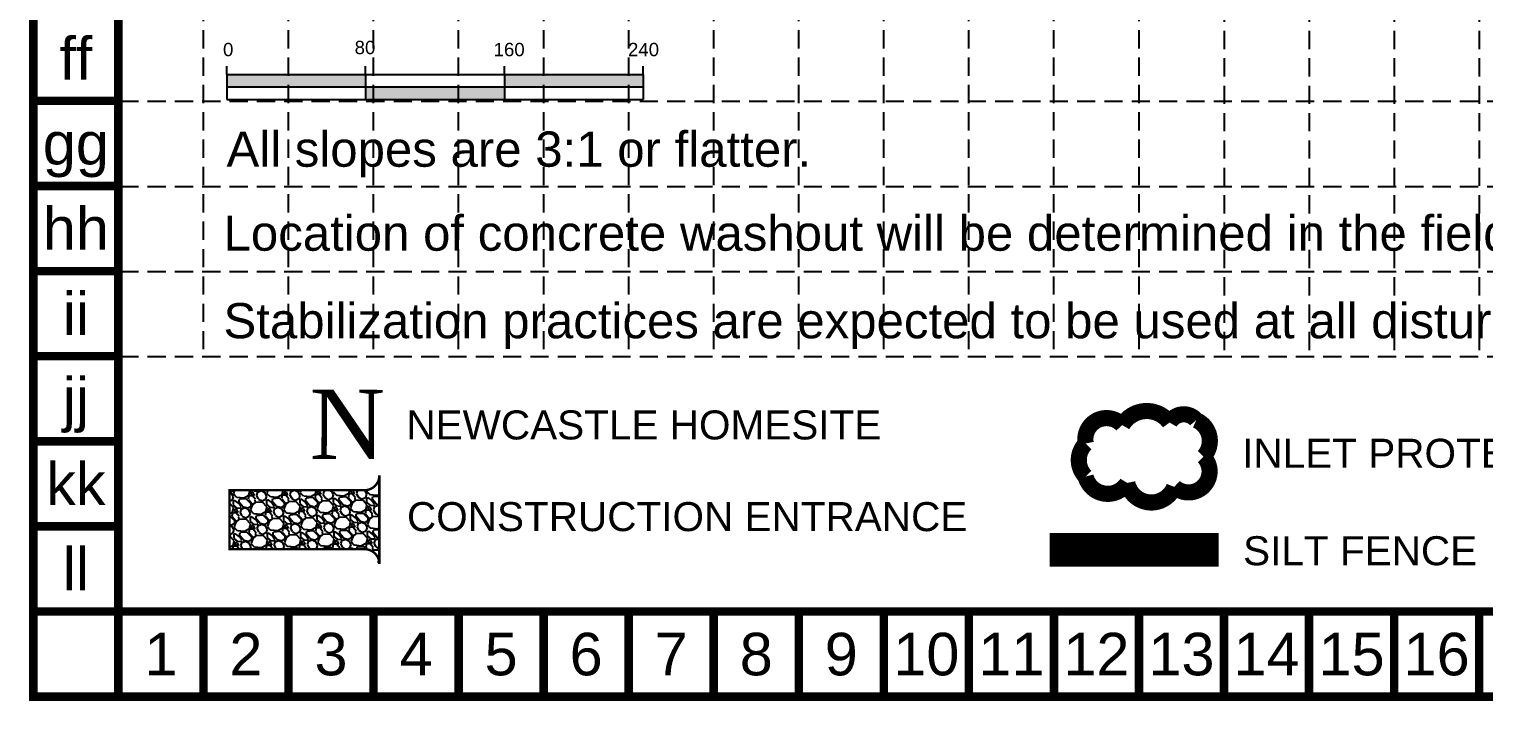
# Model space of a CAD drawing. Header units: feet. Extents: x 2468808 to 2471949, y 7110842 to 7112807.
# Drawn here: x 2468808 to 2469646, y 7110842 to 7111229 of the extents above; entities that cross this region are included whole.
import ezdxf
from ezdxf.enums import TextEntityAlignment as Align

# ---------------------------------------------------------------- set-up
doc = ezdxf.new("R2010")
doc.units = ezdxf.units.FT
doc.header["$LTSCALE"] = 35
doc.header["$MEASUREMENT"] = 0
doc.linetypes.add('HIDDEN', pattern=[0.375, 0.25, -0.125])
doc.layers.get('0').update_dxf_attribs({"color": 250, "linetype": 'CONTINUOUS'})
for name, color, linetype in [('BASE', 7, 'CONTINUOUS'), ('GRID', 254, 'HIDDEN'), ('LEGEND', 7, 'CONTINUOUS')]:
    doc.layers.add(name, color=color, linetype=linetype)
doc.styles.add("L200'", font='ARIAL.TTF', dxfattribs={"height": 0.001969})
doc.styles.add('NEWCASTLE', font='TIMES.TTF')
doc.styles.get("Standard").update_dxf_attribs({"font": 'ARIAL.TTF'})

msp = doc.modelspace()

# ---------------------------------------------------------------- hatches: boundary and pattern name
h = msp.add_hatch(color=7)
h.paths.add_polyline_path([(2469001.56, 7111195.33), (2469001.56, 7111202.54), (2468921.56, 7111202.54), (2468921.56, 7111195.33)])
h.paths.add_polyline_path([(2469001.56, 7111195.33), (2469001.56, 7111188.13), (2469081.56, 7111188.13), (2469081.56, 7111195.33)])
h.paths.add_polyline_path([(2469081.56, 7111202.54), (2469081.56, 7111195.33), (2469161.56, 7111195.33), (2469161.56, 7111202.54)])
at = {"layer": 'LEGEND'}
h = msp.add_hatch(dxfattribs=at)
h.set_pattern_fill('GRAVEL', color=4, scale=13.585354, angle=-43.93426, style=0)
h.set_pattern_definition([(184.078545, (2449934.0749, 7102711.3051), (-163.100096696, -12.642122674), [1.827719, -180.94452]), (141.0354448, (2449932.2518, 7102711.1751), (126.825583036, -103.328304486), [3.136423, -310.505822]), (88.576145, (2449929.8131, 7102713.1474), (-5.85265113, -201.875982228), [2.2115325, -218.941993]), (223.339445, (2449923.64116, 7102714.3777), (198.302467457, 186.240238805), [2.856158, -282.759544]), (248.899445, (2449921.5639, 7102712.4175), (64.194847164, 164.529552097), [2.800689, -277.268548]), (313.339445, (2449920.5556, 7102709.8046), (-186.240238805, 198.302467457), [2.856158, -282.759544]), (353.7599448, (2449922.51584, 7102707.7273), (-221.442582098, 24.704561247), [3.777122, -373.9348055]), (28.3210448, (2449926.2706, 7102707.31675), (275.854340431, 149.250917162), [3.565992, -353.033359]), (77.495345, (2449929.40973, 7102709.0085), (44.270886612, 202.590710157), [2.86583, -283.717516]), (131.302145, (2449930.0302, 7102711.8063), (98.19051628, -113.46879164), [3.271788, -160.317538]), (178.4631448, (2449927.87077, 7102714.26425), (-221.085249835, 5.495277199), [4.231131, -418.882301]), (94.879845, (2449933.2324, 7102704.9482), (-11.927450795, 124.68156745), [1.444137, -142.970142]), (127.534945, (2449933.1095, 7102706.3871), (108.330991897, -142.10415426), [2.747461, -271.999306]), (181.065745, (2449931.436, 7102708.566), (-9.4259627, -9.783311), [1.921254, -17.291329]), (159.264345, (2449931.882, 7102710.3996), (67.76846897, -27.56316761), [1.034633, -102.4283355]), (247.867145, (2449930.9143, 7102710.766), (18.4945749, 38.77588534), [1.463183, -71.696187]), (347.029545, (2449930.363, 7102709.4106), (48.20184736, -8.7112206), [2.376472, -76.839072]), (117.630845, (2449932.679, 7102708.877), (10.1406753, -28.635216), [1.718425, -41.24224]), (332.455245, (2449925.24, 7102716.233), (126.110911235, -64.909766183), [2.407325, -238.325752]), (26.411945, (2449927.3745, 7102715.1197), (-142.818762918, -69.91261354), [2.019612, -199.941191]), (249.264345, (2449934.564, 7102710.8338), (27.56316761, 67.76846897), [2.069253, -101.393716]), (299.676245, (2449933.83144, 7102708.8986), (-69.55528995, 123.60947099), [2.407325, -238.325752]), (295.509745, (2449919.3959, 7102710.1673), (-30.06467575, 66.69639297), [2.321465, -113.75185]), (250.840845, (2449920.3957, 7102708.0722), (54.769126777, 154.74614578), [1.945124, -192.567537]), (22.867145, (2449925.236, 7102700.9562), (66.69642518, 30.06460484), [2.069253, -101.393716]), (333.419745, (2449927.1426, 7102701.76035), (-164.886809888, 83.404318407), [2.277326, -225.454703]), (25.509745, (2449920.4421, 7102705.575), (-66.69639297, -30.06467575), [1.160733, -114.912583]), (57.375645, (2449924.649, 7102701.5218), (27.9205615, 48.55917646), [0.692717, -68.579259]), (122.029545, (2449925.0224, 7102702.1052), (19.9239876, -38.0611734), [2.800689, -53.213151]), (142.074745, (2449923.53705, 7102704.4796), (107.25903, -84.476294285), [2.595482, -256.952331]), (259.755845, (2449929.5147, 7102708.53), (9.06859444, 28.99258386), [1.959307, -47.023378]), (309.2229448, (2449929.16626, 7102706.602), (147.464233275, -179.808004451), [3.4207105, -338.649757]), (17.011145, (2449931.3293, 7102703.952), (-105.11495403, -30.77931972), [1.398694, -138.47108]), (46.065745, (2449932.667, 7102704.361), (-0.357348, 19.209268), [0.815121, -12.770232]), (76.322145, (2449923.6242, 7102704.9616), (-26.848560044, -106.186970334), [1.887332, -186.846432]), (4.078545, (2449924.0704, 7102706.7954), (163.100096696, 12.642122674), [3.655438, -179.1168005]), (316.065745, (2449927.717, 7102707.055), (19.209268, 0.357348), [3.532192, -10.053162]), (281.370545, (2449930.2603, 7102704.6047), (-31.85122326, 162.74278334), [2.148035, -212.655262]), (210.120345, (2449930.6838, 7102702.4988), (-47.48714716, -29.70727413), [1.978055, -96.924814]), (163.7117448, (2449928.9728, 7102701.50616), (-280.14247981, 81.260041875), [3.220612, -318.841102]), (131.4918448, (2449925.88147, 7102702.40945), (-117.75709749, 132.320739532), [3.407193, -337.311749])])
edge = h.paths.add_edge_path()
edge.add_line((2469009.5, 7110920.72), (2469009.5, 7110971.67))
edge.add_arc((2469001, 7110971.67), 8.49, -89.96094, 0, ccw=False)
edge.add_line((2469001.01, 7110963.18), (2468923.19, 7110963.18))
edge.add_line((2468923.19, 7110963.18), (2468923.19, 7110929.18))
edge.add_line((2468923.19, 7110929.18), (2469001, 7110929.22))
edge.add_arc((2469001, 7110920.72), 8.49, 0, 90.03906, ccw=False)

# ---------------------------------------------------------------- linework, layer by layer
at = {"color": 7}
for p, q in [((2468921.56, 7111202.54), (2468921.56, 7111207.34)), ((2469001.56, 7111202.54), (2469001.56, 7111207.34)), ((2469081.56, 7111202.54), (2469081.56, 7111207.34)), ((2469161.56, 7111202.54), (2469161.56, 7111207.34)), ((2468921.56, 7111202.54), (2469001.56, 7111202.54)), ((2468921.56, 7111202.54), (2468921.56, 7111188.13)), ((2468921.56, 7111195.33), (2469161.56, 7111195.33)), ((2469001.56, 7111202.54), (2469161.56, 7111202.54)), ((2469001.56, 7111202.54), (2469001.56, 7111188.13)), ((2469081.56, 7111202.54), (2469081.56, 7111188.13)), ((2469161.56, 7111202.54), (2469161.56, 7111188.13)), ((2468921.56, 7111188.13), (2469001.56, 7111188.13)), ((2469001.56, 7111188.13), (2469161.56, 7111188.13))]:
    msp.add_line(p, q, dxfattribs=at)
at = {"layer": 'BASE', "const_width": 4.9}
for points in [[(2468810.16, 7110844.33), (2471946.16, 7110844.33), (2471946.16, 7112804.33), (2468810.16, 7112804.33)], [(2468859.16, 7110893.33), (2471897.16, 7110893.33), (2471897.16, 7112755.33), (2468859.16, 7112755.33)]]:
    msp.add_lwpolyline(points, close=True, dxfattribs=at)
for points in [[(2468859.16, 7111187.33), (2468810.16, 7111187.33)], [(2468859.16, 7111138.33), (2468810.16, 7111138.33)], [(2468859.16, 7111089.33), (2468810.16, 7111089.33)], [(2468859.16, 7111040.33), (2468810.16, 7111040.33)], [(2468859.16, 7110991.33), (2468810.16, 7110991.33)], [(2468859.16, 7110942.33), (2468810.16, 7110942.33)], [(2468859.16, 7110893.33), (2468810.16, 7110893.33)], [(2468859.16, 7110844.33), (2468859.16, 7110893.33)], [(2468908.16, 7110844.33), (2468908.16, 7110893.33)], [(2468957.16, 7110844.33), (2468957.16, 7110893.33)], [(2469006.16, 7110844.33), (2469006.16, 7110893.33)], [(2469055.16, 7110844.33), (2469055.16, 7110893.33)], [(2469104.16, 7110844.33), (2469104.16, 7110893.33)], [(2469153.16, 7110844.33), (2469153.16, 7110893.33)], [(2469202.16, 7110844.33), (2469202.16, 7110893.33)], [(2469251.16, 7110844.33), (2469251.16, 7110893.33)], [(2469300.16, 7110844.33), (2469300.16, 7110893.33)], [(2469349.16, 7110844.33), (2469349.16, 7110893.33)], [(2469398.16, 7110844.33), (2469398.16, 7110893.33)], [(2469447.16, 7110844.33), (2469447.16, 7110893.33)], [(2469496.16, 7110844.33), (2469496.16, 7110893.33)], [(2469545.16, 7110844.33), (2469545.16, 7110893.33)], [(2469594.16, 7110844.33), (2469594.16, 7110893.33)], [(2469643.16, 7110844.33), (2469643.16, 7110893.33)]]:
    msp.add_lwpolyline(points, dxfattribs=at)
at = {"layer": 'GRID', "color": 252, "linetype": 'HIDDEN', "ltscale": 1.2}
for p, q in [((2468908, 7112755.79), (2468908, 7111040.11)), ((2468957, 7112755.79), (2468957, 7111040.11)), ((2469006, 7112755.79), (2469006, 7111040.11)), ((2469055, 7112755.79), (2469055, 7111040.11)), ((2469104, 7112755.79), (2469104, 7111040.11)), ((2469153, 7112755.79), (2469153, 7111040.11)), ((2469202, 7112755.79), (2469202, 7111040.11)), ((2469251, 7112755.79), (2469251, 7111040.11)), ((2469300, 7112755.79), (2469300, 7111040.11)), ((2469349, 7112755.79), (2469349, 7111040.11)), ((2469398, 7112755.79), (2469398, 7111040.11)), ((2469447, 7112755.79), (2469447, 7111040.11)), ((2469496.16, 7112755.33), (2469496.16, 7111040.11)), ((2469545.16, 7112755.33), (2469545.16, 7111040.11)), ((2469594.16, 7112755.33), (2469594.16, 7111040.11)), ((2469643.16, 7112755.33), (2469643.16, 7111040.11)), ((2468860.26, 7111187.11), (2471898.26, 7111187.11)), ((2468860.26, 7111138.11), (2471898.26, 7111138.11)), ((2468860.26, 7111089.11), (2471898.26, 7111089.11)), ((2468860.26, 7111040.11), (2471898.26, 7111040.11))]:
    msp.add_line(p, q, dxfattribs=at)
at = {"layer": 'LEGEND', "color": 170, "ltscale": 100, "const_width": 9.29}
msp.add_lwpolyline([(2469437.55, 7111000.65, 0.520567), (2469437.55, 7111000.65, 0.765195), (2469416.53, 7110990.07, 0.417879), (2469416.4, 7110971.04, 0.6649), (2469440.42, 7110967.37, 0.744833), (2469467.5, 7110965.1, 0.975642), (2469484.38, 7110982.53, 0.520567), (2469480.18, 7111003.53, 0.520567), (2469464.77, 7111002.13, 0.540264), (2469437.55, 7111000.65)], format="xyb", close=True, dxfattribs=at)
at = {"layer": 'LEGEND', "color": 4, "const_width": 1.36}
msp.add_lwpolyline([(2469009.5, 7110920.72), (2469009.5, 7110971.67, -0.414014), (2469001.01, 7110963.18), (2468923.19, 7110963.18), (2468923.19, 7110929.18), (2469001, 7110929.22, -0.414413)], format="xyb", close=True, dxfattribs=at)
at = {"layer": 'LEGEND', "color": 200, "const_width": 19.4}
msp.add_lwpolyline([(2469395.71, 7110928.79), (2469493.07, 7110928.79)], dxfattribs=at)

# ---------------------------------------------------------------- texts
at = {"color": 7}
for s, p in [('0', (2468919.44, 7111213.06)), ('80', (2468995.27, 7111214.24)), ('160', (2469075.34, 7111213.06)), ('240', (2469152.77, 7111213.06))]:
    msp.add_text(s, height=7.68, dxfattribs=at).set_placement(p)
at = {"color": 194, "style": 'NEWCASTLE'}
msp.add_text('N', height=39.79, rotation=359.90399, dxfattribs=at).set_placement((2468969.38, 7110981.24))
at = {"layer": 'BASE'}
for s, p in [('ff', (2468834.66, 7111211.83)), ('gg', (2468834.66, 7111162.83)), ('hh', (2468834.66, 7111113.83)), ('ii', (2468834.66, 7111064.83)), ('jj', (2468834.66, 7111015.83)), ('kk', (2468834.66, 7110966.83)), ('ll', (2468834.66, 7110917.83)), ('1', (2468883.66, 7110868.83)), ('2', (2468932.66, 7110868.83)), ('3', (2468981.66, 7110868.83)), ('4', (2469030.66, 7110868.83)), ('5', (2469079.66, 7110868.83)), ('6', (2469128.66, 7110868.83)), ('7', (2469177.66, 7110868.83)), ('8', (2469226.66, 7110868.83)), ('9', (2469275.66, 7110868.83)), ('10', (2469324.66, 7110868.83)), ('11', (2469373.66, 7110868.83)), ('12', (2469422.66, 7110868.83)), ('13', (2469471.66, 7110868.83)), ('14', (2469520.66, 7110868.83)), ('15', (2469569.66, 7110868.83)), ('16', (2469618.66, 7110868.83))]:
    msp.add_text(s, height=24.5, dxfattribs=at).set_placement(p, align=Align.MIDDLE_CENTER)
at = {"layer": 'BASE', "color": 7, "style": "L200'"}
for s, height, p in [('All slopes are 3:1 or flatter.', 20.2772, (2468921.44, 7111149.42)), ('Location of concrete washout will be determined in the field and will be reflected on this Site Map.', 20.2772, (2468919.74, 7111101.06)), ('Stabilization practices are expected to be used at all disturbed areas; Newcastle homesites are the disturbed area.', 20.27722, (2468919.71, 7111050.64))]:
    msp.add_text(s, height=height, dxfattribs=at).set_placement(p)
at = {"layer": 'LEGEND', "style": "L200'"}
for s, height, p in [('NEWCASTLE HOMESITE', 16.7086, (2469025.08, 7110992.4)), ('INLET PROTECTION', 16.7086, (2469506.63, 7110976.09)), ('CONSTRUCTION ENTRANCE', 16.7086, (2469025.42, 7110939.62)), ('SILT FENCE', 16.709, (2469507.15, 7110919.97))]:
    msp.add_text(s, height=height, dxfattribs=at).set_placement(p)

doc.saveas('drawing.dxf')
